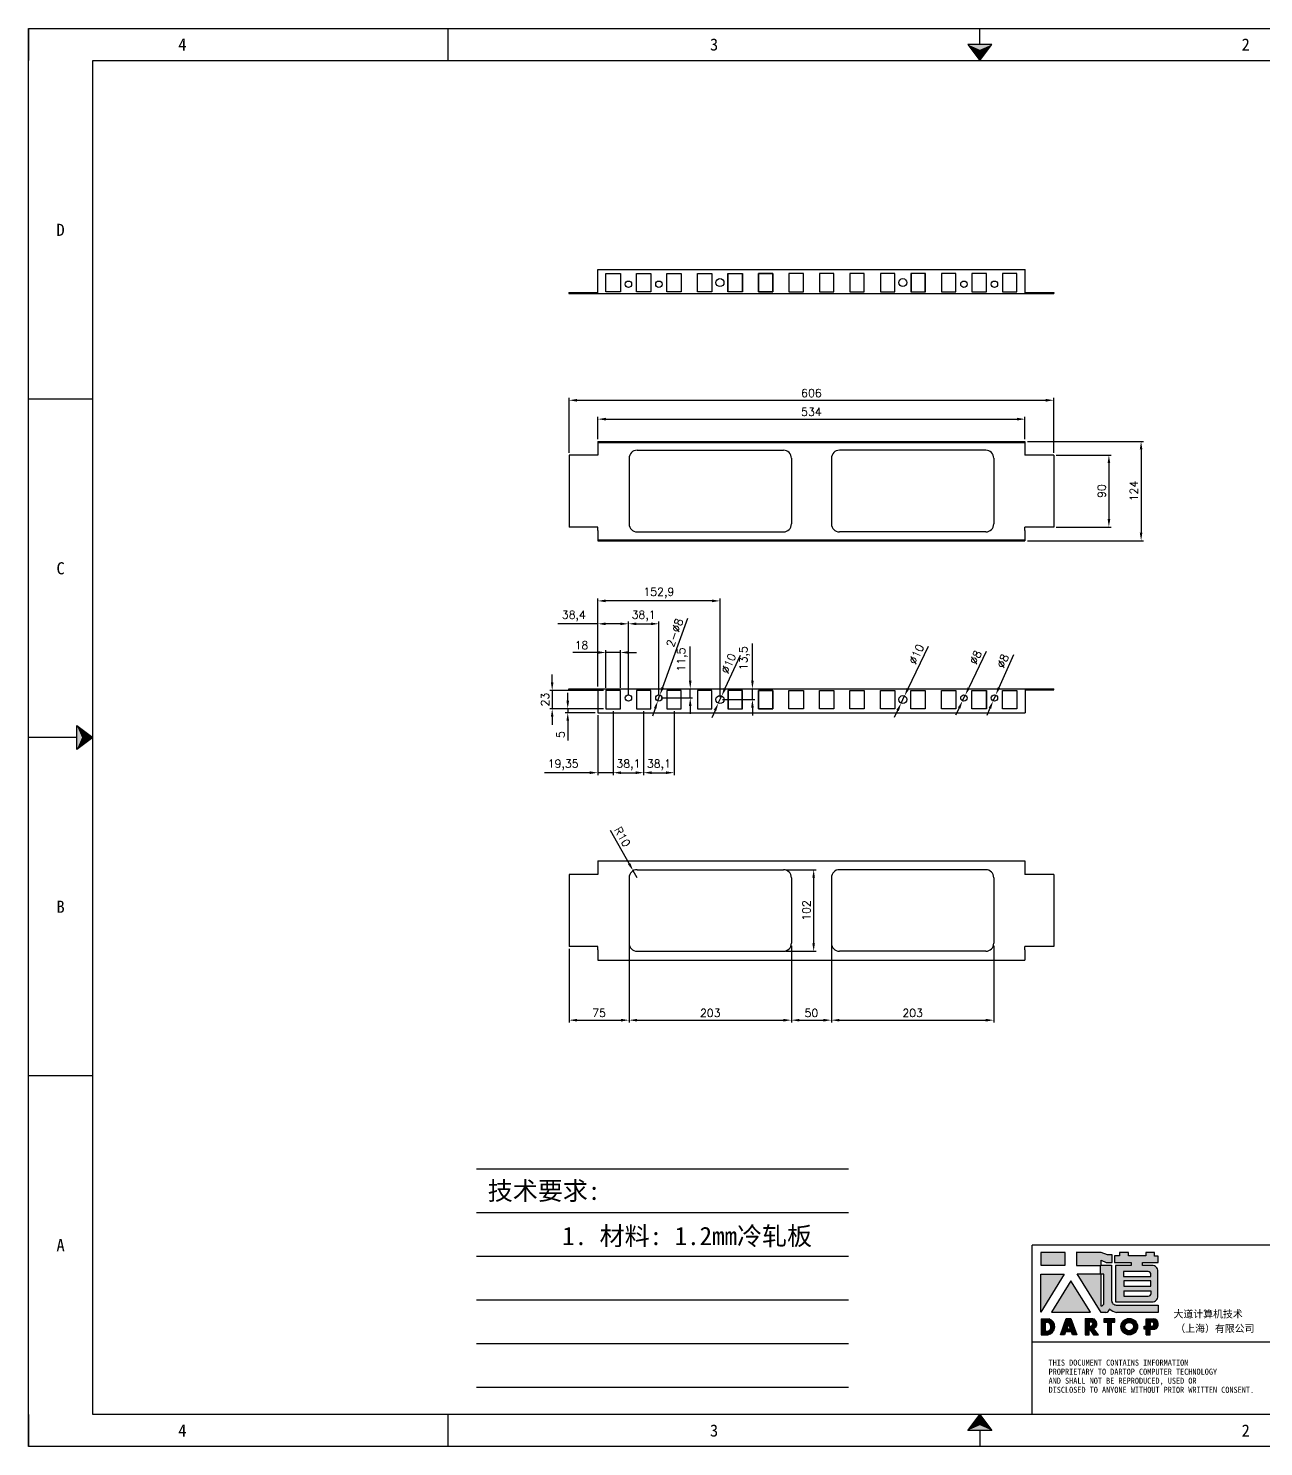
# Model space of a CAD drawing. Header units: millimetres. Extents: x 120943 to 145233, y 4425 to 40233.
# Drawn here: x 137116 to 138661, y 28907 to 30680 of the extents above; entities that cross this region are included whole.
import ezdxf
from ezdxf.enums import TextEntityAlignment as Align

# ---------------------------------------------------------------- set-up
doc = ezdxf.new("R2010")
doc.units = ezdxf.units.MM
doc.linetypes.add('DOT', pattern=[0.25, 0, -0.25])
doc.layers.add('4', color=7, linetype='Continuous')
doc.layers.add('print', color=30, linetype='Continuous')
doc.layers.add('dim', color=2, linetype='Continuous', lineweight=9)
doc.styles.add('Dartop', font='SIMFANG.TTF')
doc.styles.add('HZ', font='SimSun.ttf')
doc.styles.add('hzHT', font='SIMHEI.TTF')
doc.styles.get("Standard").update_dxf_attribs({"font": 'txt', "bigfont": 'gbcbig.shx'})
doc.dimstyles.new('2-small', dxfattribs={"dimtxt": 10, "dimasz": 10, "dimexe": 3, "dimexo": 3, "dimgap": 4, "dimtad": 1, "dimtxsty": 'Standard', "dimcen": 5, "dimazin": 0, "dimtfac": 1, "dimtmove": 0, "dimatfit": 3, "dimfxl": 1, "dimarcsym": 0})

# ---------------------------------------------------------------- blocks, each defined once
blk = doc.blocks.new('*U527')
at = {"color": 254, "linetype": 'Continuous', "extrusion": (0, 0, -1)}
for points in [[(-17, 0.333), (-16.812, 0.25), (-17, 0.5)], [(-17, 0.333), (-17, 0.5), (-17.188, 0.25)], [(-17, 0.333), (-17.188, 0.25), (-16.812, 0.25)]]:
    blk.add_solid(points, dxfattribs=at)
blk = doc.blocks.new('*U528')
at = {"color": 254, "linetype": 'Continuous'}
for points in [[(17, 21.667), (17.188, 21.75), (16.812, 21.75)], [(17, 21.667), (16.812, 21.75), (17, 21.5)], [(17, 21.667), (17, 21.5), (17.188, 21.75)]]:
    blk.add_solid(points, dxfattribs=at)
blk = doc.blocks.new('*U525')
at = {"color": 254, "linetype": 'Continuous', "extrusion": (0, 0, -1)}
for points in [[(-0.833, 11), (-0.75, 10.812), (-0.75, 11.188)], [(-0.833, 11), (-0.75, 11.188), (-1, 11)], [(-0.833, 11), (-1, 11), (-0.75, 10.812)]]:
    blk.add_solid(points, dxfattribs=at)
blk = doc.blocks.new('dadao')
for p, q in [((48, 19.2), (44.9, 10.4)), ((44.9, 10.4), (51.2, 10.4)), ((51.2, 10.4), (48, 19.2))]:
    blk.add_line(p, q)
for points in [[(41.8, 121.6), (41.8, 143.7), (-0.4, 143.7), (-0.4, 121.6), (41.8, 121.6)], [(104.8, 122), (104.8, 130.3), (114.1, 126.3), (124.2, 126.3), (124.2, 139.6), (115.9, 139.6), (105.1, 143.9), (61.5, 143.9)], [(61.7, 144), (61.7, 121.3), (103.9, 121.3)], [(113.4, 38.7), (105.1, 38.7), (63, 106.5), (103.9, 106.5), (103.9, 120.9), (103.9, 121.3)], [(109.7, 53.6), (109.7, 106.2), (104.3, 106.2), (104.3, 50.4), (106.6, 50.4)], [(144.6, 94.4), (144.6, 84.8), (192, 84.8), (192, 94.1), (144.9, 94.1)], [(0, 28), (0, 0), (11.8, 0)], [(0.1, 28), (14, 28)], [(76.8, 28.2), (76.8, 0), (84.1, 0), (84.1, 11.1), (91.6, -0.1), (100.3, -0.1), (91.7, 11.1)], [(76.8, 28.2), (90.6, 28.2)], [(120.2, 45), (119.5, 45), (119.5, 44.6)], [(183.7, 0), (183.7, 9.6), (180.6, 9.6), (180.6, 14.9), (183.8, 14.9), (183.8, 28.1), (196.1, 28.1), (196.5, 28.1)], [(7.1, 21.8), (7.1, 6.1), (12, 6.1)], [(7.1, 21.8), (11.4, 21.8)], [(84, 22.7), (84, 15.3), (87.2, 15.3)], [(84, 22.7), (87.3, 22.7)], [(183.7, 0), (190.9, 0), (190.9, 9.6), (198.8, 9.6)], [(194.9, 22.3), (190.8, 22.3), (190.8, 15), (194.4, 15)]]:
    blk.add_lwpolyline(points)
blk.add_lwpolyline([(137.1, 144.2), (137.1, 137.9), (128.3, 137.9), (128.3, 126.5), (157.3, 126.5), (157.3, 121.5), (130.3, 121.5), (130.3, 57.5), (194.4, 57.5, 0.414214), (204.4, 67.5), (204.4, 111.3, 0.414214), (194.4, 121.3), (177.5, 121.3), (177.5, 126.3), (204.7, 126.3), (204.7, 137.7), (198.2, 137.7), (198.2, 143.9), (183.3, 143.9), (183.3, 138), (153, 138), (153, 144.2), (137.1, 144.2)], format="xyb", close=True)
for points in [[(-0.3, 106.2), (40.4, 106.2), (-0.3, 39.7), (-0.3, 106.2)], [(51.7, 94.1), (18.4, 39.3), (86.2, 39.3)], [(43.8, 28.2), (51.8, 28.2), (62.6, -0.1), (55, -0.1), (53.2, 5), (42.9, 5), (41.1, 0), (33.6, 0)], [(110, 28.1), (110, 21.9), (116, 21.9), (116, -0.1), (123.2, -0.1), (123.2, 22), (129.2, 22), (129.2, 28.1), (110, 28.1)]]:
    blk.add_lwpolyline(points, close=True)
for points in [[(104.8, 122), (123.4, 122), (123.4, 60, 0.414214), (131.4, 52), (204.8, 52), (204.8, 39.1), (131.7, 39.1)], [(144.3, 110.8), (144.3, 101.8), (192.3, 101.8), (192.3, 105.5, 0.414214), (187.3, 110.5), (144.3, 110.5)], [(144.6, 77), (144.6, 67.5), (187.6, 67.5, 0.414214), (192.6, 72.5), (192.6, 76.4), (144.6, 76.4)]]:
    blk.add_lwpolyline(points, format="xyb")
for radius in [14.5, 7.44]:
    blk.add_circle((154.2, 14.2), radius)
for centre, radius, start, end in [((99.2, 60.7), 12.6, 305.6399, 325.969), ((9.6, 14.2), 14.4, 278.6604, 72.3203), ((88.6, 19.4), 8.95, 290.6073, 77.2124), ((111.6, 46.7), 8.19, 282.9811, 347.6627), ((136, 61.7), 22.9, 226.7358, 259.3209), ((195.7, 18.6), 9.51, 288.8959, 85.2442), ((8.5, 13.9), 8.49, 294.2143, 69.7177), ((86.4, 19), 3.8, 282.527, 76.7196), ((193.7, 18.7), 3.8, 280.9891, 72.5513)]:
    blk.add_arc(centre, radius, start, end)
blk = doc.blocks.new('*D1426')
at = {"layer": 'Defpoints', "color": 0}
for p in [(138398.5, 30215.1), (137792.5, 30146.6), (138398.5, 30146.6)]:
    blk.add_point(p, dxfattribs=at)
at = {"layer": 'dim', "color": 0, "lineweight": -2}
for p, q in [((137792.5, 30149.6), (137792.5, 30218.1)), ((137802.5, 30215.1), (138388.5, 30215.1)), ((138398.5, 30149.6), (138398.5, 30218.1))]:
    blk.add_line(p, q, dxfattribs=at)
at = {"layer": 'dim', "color": 0}
for points in [[(137802.5, 30216.8), (137802.5, 30213.4), (137792.5, 30215.1)], [(138388.5, 30216.8), (138388.5, 30213.4), (138398.5, 30215.1)]]:
    blk.add_solid(points, dxfattribs=at)
at = {"layer": 'dim', "color": 0, "insert": (138095.5, 30224.1), "char_height": 10, "attachment_point": 5}
blk.add_mtext('606', dxfattribs=at)
blk = doc.blocks.new('*D1427')
at = {"layer": 'Defpoints', "color": 0}
for p in [(138398.5, 30146.6), (138398.5, 30056.6), (138467.4, 30056.6)]:
    blk.add_point(p, dxfattribs=at)
at = {"layer": 'dim', "color": 0, "lineweight": -2}
for p, q in [((138401.5, 30146.6), (138470.4, 30146.6)), ((138467.4, 30136.6), (138467.4, 30066.6)), ((138401.5, 30056.6), (138470.4, 30056.6))]:
    blk.add_line(p, q, dxfattribs=at)
at = {"layer": 'dim', "color": 0}
for points in [[(138465.8, 30136.6), (138469.1, 30136.6), (138467.4, 30146.6)], [(138465.8, 30066.6), (138469.1, 30066.6), (138467.4, 30056.6)]]:
    blk.add_solid(points, dxfattribs=at)
at = {"layer": 'dim', "color": 0, "insert": (138458.4, 30101.6), "char_height": 10, "attachment_point": 5, "rotation": 90}
blk.add_mtext('90', dxfattribs=at)
blk = doc.blocks.new('*D1428')
at = {"layer": 'Defpoints', "color": 0}
for p in [(138362.5, 30191.5), (137828.5, 30163.6), (138362.5, 30163.6)]:
    blk.add_point(p, dxfattribs=at)
at = {"layer": 'dim', "color": 0, "lineweight": -2}
for p, q in [((137828.5, 30166.6), (137828.5, 30194.5)), ((137838.5, 30191.5), (138352.5, 30191.5)), ((138362.5, 30166.6), (138362.5, 30194.5))]:
    blk.add_line(p, q, dxfattribs=at)
at = {"layer": 'dim', "color": 0}
for points in [[(137838.5, 30193.2), (137838.5, 30189.8), (137828.5, 30191.5)], [(138352.5, 30193.2), (138352.5, 30189.8), (138362.5, 30191.5)]]:
    blk.add_solid(points, dxfattribs=at)
at = {"layer": 'dim', "color": 0, "insert": (138095.5, 30200.5), "char_height": 10, "attachment_point": 5}
blk.add_mtext('534', dxfattribs=at)
blk = doc.blocks.new('*D1429')
at = {"layer": 'Defpoints', "color": 0}
for p in [(138362.5, 30163.6), (138362.5, 30039.6), (138507.7, 30039.6)]:
    blk.add_point(p, dxfattribs=at)
at = {"layer": 'dim', "color": 0, "lineweight": -2}
for p, q in [((138365.5, 30163.6), (138510.7, 30163.6)), ((138507.7, 30153.6), (138507.7, 30049.6)), ((138365.5, 30039.6), (138510.7, 30039.6))]:
    blk.add_line(p, q, dxfattribs=at)
at = {"layer": 'dim', "color": 0}
for points in [[(138506, 30153.6), (138509.3, 30153.6), (138507.7, 30163.6)], [(138506, 30049.6), (138509.3, 30049.6), (138507.7, 30039.6)]]:
    blk.add_solid(points, dxfattribs=at)
at = {"layer": 'dim', "color": 0, "insert": (138498.7, 30101.6), "char_height": 10, "attachment_point": 5, "rotation": 90}
blk.add_mtext('124', dxfattribs=at)
blk = doc.blocks.new('*D1431')
at = {"layer": 'Defpoints', "color": 0}
for p in [(137867.5, 29536.4), (137792.5, 29532.4), (137867.5, 29440.3)]:
    blk.add_point(p, dxfattribs=at)
at = {"layer": 'dim', "color": 0, "lineweight": -2}
for p, q in [((137867.5, 29533.4), (137867.5, 29437.3)), ((137792.5, 29529.4), (137792.5, 29437.3)), ((137802.5, 29440.3), (137857.5, 29440.3))]:
    blk.add_line(p, q, dxfattribs=at)
at = {"layer": 'dim', "color": 0}
for points in [[(137802.5, 29441.9), (137802.5, 29438.6), (137792.5, 29440.3)], [(137857.5, 29441.9), (137857.5, 29438.6), (137867.5, 29440.3)]]:
    blk.add_solid(points, dxfattribs=at)
at = {"layer": 'dim', "color": 0, "insert": (137830, 29449.3), "char_height": 10, "attachment_point": 5}
blk.add_mtext('75', dxfattribs=at)
blk = doc.blocks.new('*D1432')
at = {"layer": 'Defpoints', "color": 0}
for p in [(137867.5, 29533.4), (138070.5, 29536.4), (138070.5, 29440.3)]:
    blk.add_point(p, dxfattribs=at)
at = {"layer": 'dim', "color": 0, "lineweight": -2}
for p, q in [((138070.5, 29533.4), (138070.5, 29437.3)), ((137867.5, 29530.4), (137867.5, 29437.3)), ((137877.5, 29440.3), (138060.5, 29440.3))]:
    blk.add_line(p, q, dxfattribs=at)
at = {"layer": 'dim', "color": 0}
for points in [[(137877.5, 29441.9), (137877.5, 29438.6), (137867.5, 29440.3)], [(138060.5, 29441.9), (138060.5, 29438.6), (138070.5, 29440.3)]]:
    blk.add_solid(points, dxfattribs=at)
at = {"layer": 'dim', "color": 0, "insert": (137969, 29449.3), "char_height": 10, "attachment_point": 5}
blk.add_mtext('203', dxfattribs=at)
blk = doc.blocks.new('*D1433')
at = {"layer": 'Defpoints', "color": 0}
for p in [(138070.5, 29536.4), (138120.5, 29536.4), (138120.5, 29440.3)]:
    blk.add_point(p, dxfattribs=at)
at = {"layer": 'dim', "color": 0, "lineweight": -2}
for p, q in [((138070.5, 29533.4), (138070.5, 29437.3)), ((138120.5, 29533.4), (138120.5, 29437.3)), ((138080.5, 29440.3), (138110.5, 29440.3))]:
    blk.add_line(p, q, dxfattribs=at)
at = {"layer": 'dim', "color": 0}
for points in [[(138080.5, 29441.9), (138080.5, 29438.6), (138070.5, 29440.3)], [(138110.5, 29441.9), (138110.5, 29438.6), (138120.5, 29440.3)]]:
    blk.add_solid(points, dxfattribs=at)
at = {"layer": 'dim', "color": 0, "insert": (138095.5, 29449.3), "char_height": 10, "attachment_point": 5}
blk.add_mtext('50', dxfattribs=at)
blk = doc.blocks.new('*D1434')
at = {"layer": 'Defpoints', "color": 0}
for p in [(138120.5, 29533.4), (138323.5, 29536.4), (138323.5, 29440.3)]:
    blk.add_point(p, dxfattribs=at)
at = {"layer": 'dim', "color": 0, "lineweight": -2}
for p, q in [((138323.5, 29533.4), (138323.5, 29437.3)), ((138120.5, 29530.4), (138120.5, 29437.3)), ((138130.5, 29440.3), (138313.5, 29440.3))]:
    blk.add_line(p, q, dxfattribs=at)
at = {"layer": 'dim', "color": 0}
for points in [[(138130.5, 29441.9), (138130.5, 29438.6), (138120.5, 29440.3)], [(138313.5, 29441.9), (138313.5, 29438.6), (138323.5, 29440.3)]]:
    blk.add_solid(points, dxfattribs=at)
at = {"layer": 'dim', "color": 0, "insert": (138222, 29449.3), "char_height": 10, "attachment_point": 5}
blk.add_mtext('203', dxfattribs=at)
blk = doc.blocks.new('*D1435')
at = {"layer": 'Defpoints', "color": 0}
for p in [(138060.5, 29628.4), (138098.3, 29628.4), (138060.5, 29526.4)]:
    blk.add_point(p, dxfattribs=at)
at = {"layer": 'dim', "color": 0, "lineweight": -2}
for p, q in [((138063.5, 29628.4), (138101.3, 29628.4)), ((138098.3, 29536.4), (138098.3, 29618.4)), ((138063.5, 29526.4), (138101.3, 29526.4))]:
    blk.add_line(p, q, dxfattribs=at)
at = {"layer": 'dim', "color": 0}
for points in [[(138096.6, 29618.4), (138099.9, 29618.4), (138098.3, 29628.4)], [(138096.6, 29536.4), (138099.9, 29536.4), (138098.3, 29526.4)]]:
    blk.add_solid(points, dxfattribs=at)
at = {"layer": 'dim', "color": 0, "insert": (138089.3, 29577.4), "char_height": 10, "attachment_point": 5, "rotation": 90}
blk.add_mtext('102', dxfattribs=at)
blk = doc.blocks.new('*D1102')
at = {"layer": 'Defpoints', "color": 0}
for p in [(137872.6, 29627.1), (137877.5, 29618.4)]:
    blk.add_point(p, dxfattribs=at)
at = {"layer": 'dim', "color": 0, "lineweight": -2}
for p, q in [((137844, 29677.9), (137867.7, 29635.8)), ((137877.5, 29618.4), (137872.6, 29627.1))]:
    blk.add_line(p, q, dxfattribs=at)
at = {"layer": 'dim', "color": 0}
blk.add_solid([(137869.1, 29636.6), (137866.2, 29635), (137872.6, 29627.1)], dxfattribs=at)
at = {"layer": 'dim', "color": 0, "insert": (137859.1, 29669.4), "char_height": 10, "attachment_point": 5, "rotation": 299.3838}
blk.add_mtext('R10', dxfattribs=at)
blk = doc.blocks.new('*D1436')
at = {"layer": 'Defpoints', "color": 0}
for p in [(137828.3, 29824.5), (137847.6, 29829.5), (137847.6, 29749.6)]:
    blk.add_point(p, dxfattribs=at)
at = {"layer": 'dim', "color": 0, "lineweight": -2}
for p, q in [((137828.3, 29821.5), (137828.3, 29746.6)), ((137847.6, 29826.5), (137847.6, 29746.6)), ((137818.3, 29749.6), (137761.9, 29749.6)), ((137847.6, 29749.6), (137828.3, 29749.6)), ((137857.6, 29749.6), (137867.6, 29749.6))]:
    blk.add_line(p, q, dxfattribs=at)
at = {"layer": 'dim', "color": 0}
for points in [[(137818.3, 29751.3), (137818.3, 29747.9), (137828.3, 29749.6)], [(137857.6, 29751.3), (137857.6, 29747.9), (137847.6, 29749.6)]]:
    blk.add_solid(points, dxfattribs=at)
at = {"layer": 'dim', "color": 0, "insert": (137785.1, 29759.4), "char_height": 10, "attachment_point": 5}
blk.add_mtext('19,35', dxfattribs=at)
blk = doc.blocks.new('*D1437')
at = {"layer": 'Defpoints', "color": 0}
for p in [(137847.6, 29829.5), (137885.7, 29829.5), (137885.7, 29749.6)]:
    blk.add_point(p, dxfattribs=at)
at = {"layer": 'dim', "color": 0, "lineweight": -2}
for p, q in [((137847.6, 29826.5), (137847.6, 29746.6)), ((137885.7, 29826.5), (137885.7, 29746.6)), ((137857.6, 29749.6), (137875.7, 29749.6))]:
    blk.add_line(p, q, dxfattribs=at)
at = {"layer": 'dim', "color": 0}
for points in [[(137857.6, 29751.3), (137857.6, 29747.9), (137847.6, 29749.6)], [(137875.7, 29751.3), (137875.7, 29747.9), (137885.7, 29749.6)]]:
    blk.add_solid(points, dxfattribs=at)
at = {"layer": 'dim', "color": 0, "insert": (137866.7, 29759.4), "char_height": 10, "attachment_point": 5}
blk.add_mtext('38,1', dxfattribs=at)
blk = doc.blocks.new('*D1438')
at = {"layer": 'Defpoints', "color": 0}
for p in [(137885.7, 29829.5), (137923.8, 29829.5), (137923.8, 29749.6)]:
    blk.add_point(p, dxfattribs=at)
at = {"layer": 'dim', "color": 0, "lineweight": -2}
for p, q in [((137885.7, 29826.5), (137885.7, 29746.6)), ((137923.8, 29826.5), (137923.8, 29746.6)), ((137895.7, 29749.6), (137913.8, 29749.6))]:
    blk.add_line(p, q, dxfattribs=at)
at = {"layer": 'dim', "color": 0}
for points in [[(137895.7, 29751.3), (137895.7, 29747.9), (137885.7, 29749.6)], [(137913.8, 29751.3), (137913.8, 29747.9), (137923.8, 29749.6)]]:
    blk.add_solid(points, dxfattribs=at)
at = {"layer": 'dim', "color": 0, "insert": (137904.8, 29759.4), "char_height": 10, "attachment_point": 5}
blk.add_mtext('38,1', dxfattribs=at)
blk = doc.blocks.new('*D1439')
at = {"layer": 'Defpoints', "color": 0}
for p in [(137856.6, 29899.9), (137838.6, 29852.5), (137856.6, 29852.5)]:
    blk.add_point(p, dxfattribs=at)
at = {"layer": 'dim', "color": 0, "lineweight": -2}
for p, q in [((137828.6, 29899.9), (137797.3, 29899.9)), ((137838.6, 29855.5), (137838.6, 29902.9)), ((137856.6, 29899.9), (137838.6, 29899.9)), ((137856.6, 29855.5), (137856.6, 29902.9)), ((137866.6, 29899.9), (137876.6, 29899.9))]:
    blk.add_line(p, q, dxfattribs=at)
at = {"layer": 'dim', "color": 0}
for points in [[(137828.6, 29901.5), (137828.6, 29898.2), (137838.6, 29899.9)], [(137866.6, 29901.5), (137866.6, 29898.2), (137856.6, 29899.9)]]:
    blk.add_solid(points, dxfattribs=at)
at = {"layer": 'dim', "color": 0, "insert": (137808, 29908.9), "char_height": 10, "attachment_point": 5}
blk.add_mtext('18', dxfattribs=at)
blk = doc.blocks.new('*D1440')
at = {"layer": 'Defpoints', "color": 0}
for p in [(137838.6, 29852.5), (137771.4, 29829.5), (137838.6, 29829.5)]:
    blk.add_point(p, dxfattribs=at)
at = {"layer": 'dim', "color": 0, "lineweight": -2}
for p, q in [((137771.4, 29862.5), (137771.4, 29872.5)), ((137835.6, 29852.5), (137768.4, 29852.5)), ((137771.4, 29852.5), (137771.4, 29829.5)), ((137835.6, 29829.5), (137768.4, 29829.5)), ((137771.4, 29819.5), (137771.4, 29809.5))]:
    blk.add_line(p, q, dxfattribs=at)
at = {"layer": 'dim', "color": 0}
for points in [[(137769.7, 29862.5), (137773, 29862.5), (137771.4, 29852.5)], [(137769.7, 29819.5), (137773, 29819.5), (137771.4, 29829.5)]]:
    blk.add_solid(points, dxfattribs=at)
at = {"layer": 'dim', "color": 0, "insert": (137762.4, 29841), "char_height": 10, "attachment_point": 5, "rotation": 90}
blk.add_mtext('23', dxfattribs=at)
blk = doc.blocks.new('*D1441')
at = {"layer": 'Defpoints', "color": 0}
for p in [(137790.8, 29824.5), (137828.3, 29824.5), (137838.6, 29829.5)]:
    blk.add_point(p, dxfattribs=at)
at = {"layer": 'dim', "color": 0, "lineweight": -2}
for p, q in [((137790.8, 29839.5), (137790.8, 29849.5)), ((137835.6, 29829.5), (137787.8, 29829.5)), ((137825.3, 29824.5), (137787.8, 29824.5)), ((137790.8, 29829.5), (137790.8, 29824.5)), ((137790.8, 29814.5), (137790.8, 29789.9))]:
    blk.add_line(p, q, dxfattribs=at)
at = {"layer": 'dim', "color": 0}
for points in [[(137789.2, 29839.5), (137792.5, 29839.5), (137790.8, 29829.5)], [(137789.2, 29814.5), (137792.5, 29814.5), (137790.8, 29824.5)]]:
    blk.add_solid(points, dxfattribs=at)
at = {"layer": 'dim', "color": 0, "insert": (137781.8, 29797.2), "char_height": 10, "attachment_point": 5, "rotation": 90}
blk.add_mtext('5', dxfattribs=at)
blk = doc.blocks.new('*D1442')
at = {"layer": 'Defpoints', "color": 0}
for p in [(137904.8, 29935.7), (137866.7, 29843), (137904.8, 29843)]:
    blk.add_point(p, dxfattribs=at)
at = {"layer": 'dim', "color": 0, "lineweight": -2}
for p, q in [((137866.7, 29846), (137866.7, 29938.7)), ((137876.7, 29935.7), (137894.8, 29935.7)), ((137904.8, 29846), (137904.8, 29938.7))]:
    blk.add_line(p, q, dxfattribs=at)
at = {"layer": 'dim', "color": 0}
for points in [[(137876.7, 29937.3), (137876.7, 29934), (137866.7, 29935.7)], [(137894.8, 29937.3), (137894.8, 29934), (137904.8, 29935.7)]]:
    blk.add_solid(points, dxfattribs=at)
at = {"layer": 'dim', "color": 0, "insert": (137885.7, 29945.5), "char_height": 10, "attachment_point": 5}
blk.add_mtext('38,1', dxfattribs=at)
blk = doc.blocks.new('*D1443')
at = {"layer": 'Defpoints', "color": 0}
for p in [(137828.3, 29935.7), (137828.3, 29854.5), (137866.7, 29843)]:
    blk.add_point(p, dxfattribs=at)
at = {"layer": 'dim', "color": 0, "lineweight": -2}
for p, q in [((137828.3, 29935.7), (137778.6, 29935.7)), ((137828.3, 29857.5), (137828.3, 29938.7)), ((137856.7, 29935.7), (137838.3, 29935.7)), ((137866.7, 29846), (137866.7, 29938.7))]:
    blk.add_line(p, q, dxfattribs=at)
at = {"layer": 'dim', "color": 0}
for points in [[(137838.3, 29937.3), (137838.3, 29934), (137828.3, 29935.7)], [(137856.7, 29937.3), (137856.7, 29934), (137866.7, 29935.7)]]:
    blk.add_solid(points, dxfattribs=at)
at = {"layer": 'dim', "color": 0, "insert": (137798.4, 29945.5), "char_height": 10, "attachment_point": 5}
blk.add_mtext('38,4', dxfattribs=at)
blk = doc.blocks.new('*D1444')
at = {"layer": 'Defpoints', "color": 0}
for p in [(137904.8, 29854.5), (137944, 29854.5), (137904.8, 29843)]:
    blk.add_point(p, dxfattribs=at)
at = {"layer": 'dim', "color": 0, "lineweight": -2}
for p, q in [((137944, 29864.5), (137944, 29907.5)), ((137907.8, 29854.5), (137947, 29854.5)), ((137944, 29843), (137944, 29854.5)), ((137907.8, 29843), (137947, 29843)), ((137944, 29833), (137944, 29823))]:
    blk.add_line(p, q, dxfattribs=at)
at = {"layer": 'dim', "color": 0}
for points in [[(137942.3, 29864.5), (137945.6, 29864.5), (137944, 29854.5)], [(137942.3, 29833), (137945.6, 29833), (137944, 29843)]]:
    blk.add_solid(points, dxfattribs=at)
at = {"layer": 'dim', "color": 0, "insert": (137934.1, 29891), "char_height": 10, "attachment_point": 5, "rotation": 90}
blk.add_mtext('11,5', dxfattribs=at)
blk = doc.blocks.new('*D1445')
at = {"layer": 'Defpoints', "color": 0}
for p in [(137903.4, 29839.3), (137906.1, 29846.8)]:
    blk.add_point(p, dxfattribs=at)
at = {"layer": 'dim', "color": 0, "lineweight": -2}
for p, q in [((137940.7, 29942.5), (137909.5, 29856.2)), ((137903.4, 29839.3), (137906.1, 29846.8)), ((137900, 29829.9), (137896.6, 29820.4))]:
    blk.add_line(p, q, dxfattribs=at)
at = {"layer": 'dim', "color": 0}
for points in [[(137908, 29856.8), (137911.1, 29855.6), (137906.1, 29846.8)], [(137898.5, 29830.4), (137901.6, 29829.3), (137903.4, 29839.3)]]:
    blk.add_solid(points, dxfattribs=at)
at = {"layer": 'dim', "color": 0, "insert": (137924.6, 29924.6), "char_height": 10, "attachment_point": 5, "rotation": 70.1555}
blk.add_mtext('2-∅8', dxfattribs=at)
blk = doc.blocks.new('*D1446')
at = {"layer": 'Defpoints', "color": 0}
for p in [(137979.1, 29836.5), (137983.3, 29845.6)]:
    blk.add_point(p, dxfattribs=at)
at = {"layer": 'dim', "color": 0, "lineweight": -2}
for p, q in [((138006.3, 29896), (137987.4, 29854.7)), ((137979.1, 29836.5), (137983.3, 29845.6)), ((137975, 29827.4), (137970.8, 29818.3))]:
    blk.add_line(p, q, dxfattribs=at)
at = {"layer": 'dim', "color": 0}
for points in [[(137985.9, 29855.4), (137988.9, 29854), (137983.3, 29845.6)], [(137973.4, 29828.1), (137976.5, 29826.7), (137979.1, 29836.5)]]:
    blk.add_solid(points, dxfattribs=at)
at = {"layer": 'dim', "color": 0, "insert": (137991.9, 29886.2), "char_height": 10, "attachment_point": 5, "rotation": 65.4674}
blk.add_mtext('∅10', dxfattribs=at)
blk = doc.blocks.new('*D1447')
at = {"layer": 'Defpoints', "color": 0}
for p in [(138207.6, 29836.5), (138211.9, 29845.5)]:
    blk.add_point(p, dxfattribs=at)
at = {"layer": 'dim', "color": 0, "lineweight": -2}
for p, q in [((138241.3, 29907.4), (138216.2, 29854.6)), ((138207.6, 29836.5), (138211.9, 29845.5)), ((138203.3, 29827.5), (138199.1, 29818.4))]:
    blk.add_line(p, q, dxfattribs=at)
at = {"layer": 'dim', "color": 0}
for points in [[(138214.7, 29855.3), (138217.7, 29853.9), (138211.9, 29845.5)], [(138201.8, 29828.2), (138204.9, 29826.8), (138207.6, 29836.5)]]:
    blk.add_solid(points, dxfattribs=at)
at = {"layer": 'dim', "color": 0, "insert": (138226.8, 29897.8), "char_height": 10, "attachment_point": 5, "rotation": 64.5924}
blk.add_mtext('∅10', dxfattribs=at)
blk = doc.blocks.new('*D1448')
at = {"layer": 'Defpoints', "color": 0}
for p in [(138284.4, 29839.4), (138287.9, 29846.6)]:
    blk.add_point(p, dxfattribs=at)
at = {"layer": 'dim', "color": 0, "lineweight": -2}
for p, q in [((138314.1, 29901.1), (138292.3, 29855.6)), ((138284.4, 29839.4), (138287.9, 29846.6)), ((138280.1, 29830.4), (138275.8, 29821.4))]:
    blk.add_line(p, q, dxfattribs=at)
at = {"layer": 'dim', "color": 0}
for points in [[(138290.8, 29856.4), (138293.8, 29854.9), (138287.9, 29846.6)], [(138278.6, 29831.1), (138281.6, 29829.7), (138284.4, 29839.4)]]:
    blk.add_solid(points, dxfattribs=at)
at = {"layer": 'dim', "color": 0, "insert": (138300.7, 29893.8), "char_height": 10, "attachment_point": 5, "rotation": 64.2966}
blk.add_mtext('∅8', dxfattribs=at)
blk = doc.blocks.new('*D1449')
at = {"layer": 'Defpoints', "color": 0}
for p in [(138322.7, 29839.4), (138325.9, 29846.7)]:
    blk.add_point(p, dxfattribs=at)
at = {"layer": 'dim', "color": 0, "lineweight": -2}
for p, q in [((138348, 29896.9), (138329.9, 29855.8)), ((138322.7, 29839.4), (138325.9, 29846.7)), ((138318.6, 29830.2), (138314.6, 29821.1))]:
    blk.add_line(p, q, dxfattribs=at)
at = {"layer": 'dim', "color": 0}
for points in [[(138328.4, 29856.5), (138331.5, 29855.2), (138325.9, 29846.7)], [(138317.1, 29830.9), (138320.2, 29829.5), (138322.7, 29839.4)]]:
    blk.add_solid(points, dxfattribs=at)
at = {"layer": 'dim', "color": 0, "insert": (138334.8, 29889.2), "char_height": 10, "attachment_point": 5, "rotation": 66.2129}
blk.add_mtext('∅8', dxfattribs=at)
blk = doc.blocks.new('*D1450')
at = {"layer": 'Defpoints', "color": 0}
for p in [(137828.3, 29964.3), (137828.3, 29854.5), (137981.2, 29841)]:
    blk.add_point(p, dxfattribs=at)
at = {"layer": 'dim', "color": 0, "lineweight": -2}
for p, q in [((137828.3, 29857.5), (137828.3, 29967.3)), ((137971.2, 29964.3), (137838.3, 29964.3)), ((137981.2, 29844), (137981.2, 29967.3))]:
    blk.add_line(p, q, dxfattribs=at)
at = {"layer": 'dim', "color": 0}
for points in [[(137838.3, 29966), (137838.3, 29962.7), (137828.3, 29964.3)], [(137971.2, 29966), (137971.2, 29962.7), (137981.2, 29964.3)]]:
    blk.add_solid(points, dxfattribs=at)
at = {"layer": 'dim', "color": 0, "insert": (137904.7, 29974.2), "char_height": 10, "attachment_point": 5}
blk.add_mtext('152,9', dxfattribs=at)
blk = doc.blocks.new('*D1103')
at = {"layer": 'Defpoints', "color": 0}
for p in [(137981.2, 29854.5), (138021.7, 29854.5), (137981.2, 29841)]:
    blk.add_point(p, dxfattribs=at)
at = {"layer": 'dim', "color": 0, "lineweight": -2}
for p, q in [((138021.7, 29864.5), (138021.7, 29910.9)), ((137984.2, 29854.5), (138024.7, 29854.5)), ((138021.7, 29841), (138021.7, 29854.5)), ((137984.2, 29841), (138024.7, 29841)), ((138021.7, 29831), (138021.7, 29821))]:
    blk.add_line(p, q, dxfattribs=at)
at = {"layer": 'dim', "color": 0}
for points in [[(138020.1, 29864.5), (138023.4, 29864.5), (138021.7, 29854.5)], [(138020.1, 29831), (138023.4, 29831), (138021.7, 29841)]]:
    blk.add_solid(points, dxfattribs=at)
at = {"layer": 'dim', "color": 0, "insert": (138011.9, 29892.7), "char_height": 10, "attachment_point": 5, "rotation": 90}
blk.add_mtext('13,5', dxfattribs=at)

msp = doc.modelspace()

# ---------------------------------------------------------------- hatches: boundary and pattern name
for points in [[(138412.545, 29149.701), (138382.41, 29149.701), (138382.41, 29133.956), (138412.545, 29133.956)], [(138411.575, 29122.941), (138382.491, 29122.941), (138382.491, 29075.454)], [(138419.637, 29114.323), (138395.862, 29075.138), (138444.274, 29075.138)], [(138475.013, 29067.12), (138461.255, 29067.12), (138461.255, 29062.756), (138465.548, 29062.756), (138465.548, 29047.026), (138470.687, 29047.026), (138470.687, 29062.766), (138475.013, 29062.766)]]:
    msp.add_hatch(color=0).paths.add_polyline_path(points)
h = msp.add_hatch(color=0)
h.paths.add_polyline_path([(138457.579, 29140.132), (138464.23, 29137.259), (138471.42, 29137.259), (138471.42, 29146.776), (138465.488, 29146.776), (138457.759, 29149.828), (138426.784, 29149.828), (138426.784, 29133.733), (138456.922, 29133.733), (138456.922, 29133.408), (138456.922, 29123.121), (138427.697, 29123.121), (138457.757, 29074.745), (138463.709, 29074.745, 0.27937482), (138468.054, 29078.97), (138468.054, 29079.193), (138468.579, 29079.193, 0.14314537), (138476.774, 29075.023), (138529.008, 29075.023), (138529.008, 29084.198), (138476.552, 29084.198, -0.41421356), (138470.838, 29089.911), (138470.838, 29134.242), (138457.579, 29134.242)])
h.paths.add_polyline_path([(138457.226, 29122.915), (138461.055, 29122.915), (138461.055, 29085.368, -0.08893574), (138458.836, 29083.086), (138457.212, 29083.086)], flags=16)
h = msp.add_hatch(color=0)
h.paths.add_polyline_path([(138528.918, 29145.443), (138524.271, 29145.443), (138524.271, 29149.864), (138513.648, 29149.864), (138513.648, 29145.664), (138491.96, 29145.664), (138491.96, 29150.085), (138480.602, 29150.085), (138480.602, 29145.583), (138474.326, 29145.583), (138474.326, 29137.432), (138495.037, 29137.432), (138495.037, 29133.827), (138475.738, 29133.827), (138475.738, 29088.188), (138521.554, 29088.188, 0.41421356), (138528.696, 29095.33), (138528.696, 29126.585, 0.41421356), (138521.554, 29133.727), (138509.443, 29133.727), (138509.443, 29137.264), (138528.918, 29137.264)])
h.paths.add_polyline_path([(138516.495, 29125.99, -0.41421356), (138520.066, 29122.419), (138520.066, 29119.8), (138485.763, 29119.8), (138485.763, 29125.99)], flags=16)
h.paths.add_polyline_path([(138519.844, 29114.273), (138519.844, 29107.641), (138485.985, 29107.641), (138485.985, 29114.273)], flags=16)
h.paths.add_polyline_path([(138520.287, 29101.673), (138520.287, 29098.833, -0.41421356), (138516.716, 29095.262), (138485.985, 29095.262), (138485.985, 29101.673)], flags=16)
h = msp.add_hatch(color=0)
h.paths.add_polyline_path([(138392.682, 29067.049), (138382.705, 29067.049), (138382.705, 29047.086), (138391.108, 29047.086, 0.79301591)])
h.paths.add_polyline_path([(138391.256, 29051.458), (138387.767, 29051.458), (138387.767, 29062.677), (138390.871, 29062.677, -0.67136089)], flags=16)
h = msp.add_hatch(color=0)
h.paths.add_polyline_path([(138419.712, 29067.213), (138414.018, 29067.213), (138406.695, 29047.064), (138412.089, 29047.064), (138413.358, 29050.635), (138420.665, 29050.635), (138421.962, 29047.021), (138427.399, 29047.021)])
h.paths.add_polyline_path([(138419.269, 29054.484), (138414.742, 29054.484), (138416.964, 29060.815)], flags=16)
h = msp.add_hatch(color=0)
h.paths.add_polyline_path([(138447.39, 29067.199), (138437.577, 29067.199), (138437.577, 29047.053), (138442.763, 29047.053), (138442.763, 29055.04), (138448.093, 29046.981), (138454.359, 29046.981), (138448.225, 29054.989, 0.74405494)])
h.paths.add_polyline_path([(138442.715, 29058.022), (138442.715, 29063.312), (138445.033, 29063.312, -0.79680897), (138444.998, 29058.022)], flags=16)
h = msp.add_hatch(color=0)
h.paths.add_polyline_path([(138482.493, 29057.199, 1), (138503.179, 29057.199, 1)])
h.paths.add_polyline_path([(138498.149, 29057.199, -1), (138487.522, 29057.199, -1)], flags=16)
h = msp.add_hatch(color=0)
h.paths.add_polyline_path([(138523.02, 29067.151), (138522.723, 29067.151), (138513.975, 29067.151), (138513.975, 29057.749), (138511.654, 29057.749), (138511.654, 29053.933), (138513.937, 29053.933), (138513.937, 29047.089), (138519.044, 29047.089), (138519.044, 29053.96), (138524.656, 29053.96, 0.81230381)])
h.paths.add_polyline_path([(138518.969, 29057.775), (138518.969, 29063.034), (138521.875, 29063.034, -0.77821343), (138521.578, 29057.775)], flags=16)

# ---------------------------------------------------------------- linework, layer by layer
at = {"color": 0, "linetype": 'DOT'}
for p, q in [((137116.448, 30679.931), (139635.621, 30679.931)), ((137116.448, 28947.545), (137116.448, 30639.643)), ((139635.621, 28907.257), (137116.448, 28907.257))]:
    msp.add_line(p, q, dxfattribs=at)
at = {"color": 0}
for p, q in [((137116.448, 30679.931), (137116.448, 30639.643)), ((137116.448, 30679.931), (137116.448, 30679.931)), ((137641.362, 30639.643), (137641.362, 30679.931)), ((138306.115, 30659.787), (138306.115, 30679.931)), ((137197.024, 28947.545), (137197.024, 30639.643)), ((137197.024, 30639.643), (139595.333, 30639.643)), ((137197.024, 30216.618), (137116.448, 30216.618)), ((137176.88, 29793.594), (137116.448, 29793.594)), ((137197.024, 29370.569), (137116.448, 29370.569)), ((139595.333, 29159.057), (138371.583, 29159.057)), ((138371.583, 28947.545), (138371.583, 29159.057)), ((138371.583, 29038.193), (138673.743, 29038.193)), ((137116.448, 28947.545), (137116.448, 28907.257)), ((139595.333, 28947.545), (137197.024, 28947.545)), ((137641.362, 28907.257), (137641.362, 28947.545)), ((138306.115, 28927.401), (138306.115, 28907.257)), ((137116.448, 28907.257), (137116.448, 28907.257))]:
    msp.add_line(p, q, dxfattribs=at)
for p, q in [((137828.282, 30378.626), (138362.682, 30378.626)), ((137828.282, 30348.626), (137828.282, 30378.626)), ((138362.682, 30348.626), (138362.682, 30378.626)), ((137792.282, 30349.826), (137828.282, 30349.826)), ((137792.282, 30349.826), (137792.282, 30348.626)), ((137792.282, 30348.626), (138398.682, 30348.626)), ((138362.682, 30349.826), (138398.682, 30349.826)), ((138398.682, 30349.826), (138398.682, 30348.626)), ((137828.482, 30163.574), (138362.482, 30163.574)), ((137828.482, 30163.574), (137828.482, 30146.574)), ((137828.482, 30162.374), (138362.482, 30162.374)), ((138362.482, 30163.574), (138362.482, 30150.874)), ((137792.482, 30146.574), (137792.482, 30056.574)), ((137828.482, 30146.574), (137792.482, 30146.574)), ((137867.482, 30142.574), (137867.482, 30060.574)), ((137877.482, 30152.574), (138060.482, 30152.574)), ((138070.482, 30142.574), (138070.482, 30060.574)), ((138120.482, 30142.574), (138120.482, 30060.574)), ((138313.482, 30152.574), (138130.482, 30152.574)), ((138323.482, 30142.574), (138323.482, 30060.574)), ((138362.482, 30150.874), (138362.482, 30146.574)), ((138398.482, 30146.574), (138362.482, 30146.574)), ((138398.482, 30146.574), (138398.482, 30056.574)), ((137828.482, 30056.574), (137792.482, 30056.574)), ((137828.482, 30052.274), (137828.482, 30056.574)), ((137828.482, 30052.274), (137828.482, 30039.574)), ((137877.482, 30050.574), (138060.482, 30050.574)), ((138313.482, 30050.574), (138130.482, 30050.574)), ((138398.482, 30056.574), (138362.482, 30056.574)), ((138362.482, 30052.274), (138362.482, 30056.574)), ((138362.482, 30052.274), (138362.482, 30039.574)), ((137828.482, 30040.774), (138362.482, 30040.774)), ((137828.482, 30039.574), (138362.482, 30039.574)), ((137792.282, 29854.523), (138398.682, 29854.523)), ((137792.282, 29853.323), (137792.282, 29854.523)), ((137792.282, 29853.323), (137828.282, 29853.323)), ((137828.282, 29854.523), (137828.282, 29824.523)), ((138362.682, 29854.523), (138362.682, 29824.523)), ((138362.682, 29853.323), (138398.682, 29853.323)), ((138398.682, 29853.323), (138398.682, 29854.523)), ((137828.282, 29824.523), (138362.682, 29824.523)), ((137828.482, 29639.375), (138362.482, 29639.375)), ((137828.482, 29639.375), (137828.482, 29622.375)), ((138362.482, 29639.375), (138362.482, 29626.675)), ((137792.482, 29622.375), (137792.482, 29532.375)), ((137828.482, 29622.375), (137792.482, 29622.375)), ((137877.482, 29628.375), (138060.482, 29628.375)), ((138313.482, 29628.375), (138130.482, 29628.375)), ((138362.482, 29626.675), (138362.482, 29622.375)), ((138398.482, 29622.375), (138362.482, 29622.375)), ((138398.482, 29622.375), (138398.482, 29532.375)), ((137867.482, 29618.375), (137867.482, 29536.375)), ((138070.482, 29618.375), (138070.482, 29536.375)), ((138120.482, 29618.375), (138120.482, 29536.375)), ((138323.482, 29618.375), (138323.482, 29536.375)), ((137828.482, 29532.375), (137792.482, 29532.375)), ((137828.482, 29528.075), (137828.482, 29532.375)), ((137828.482, 29528.075), (137828.482, 29515.375)), ((137828.482, 29515.375), (138362.482, 29515.375)), ((137877.482, 29526.375), (138060.482, 29526.375)), ((138313.482, 29526.375), (138130.482, 29526.375)), ((138398.482, 29532.375), (138362.482, 29532.375)), ((138362.482, 29528.075), (138362.482, 29532.375)), ((138362.482, 29528.075), (138362.482, 29515.375))]:
    msp.add_line(p, q)
for points in [[(138306.115, 30639.643), (138321.223, 30659.787), (138291.007, 30659.787), (138306.115, 30639.643)], [(137197.024, 29793.594), (137176.88, 29778.486), (137176.88, 29808.702), (137197.024, 29793.594)], [(138306.115, 28947.545), (138321.223, 28927.401), (138291.007, 28927.401), (138306.115, 28947.545)]]:
    msp.add_lwpolyline(points, close=True, dxfattribs=at)
for points in [[(137856.632, 30350.626), (137838.632, 30350.626), (137838.632, 30373.626), (137856.632, 30373.626)], [(137856.632, 30350.626), (137838.632, 30350.626), (137838.632, 30373.626), (137856.632, 30373.626)], [(137894.732, 30350.626), (137876.732, 30350.626), (137876.732, 30373.626), (137894.732, 30373.626)], [(137894.732, 30350.626), (137876.732, 30350.626), (137876.732, 30373.626), (137894.732, 30373.626)], [(137932.832, 30350.626), (137914.832, 30350.626), (137914.832, 30373.626), (137932.832, 30373.626)], [(137932.832, 30350.626), (137914.832, 30350.626), (137914.832, 30373.626), (137932.832, 30373.626)], [(137970.932, 30350.626), (137952.932, 30350.626), (137952.932, 30373.626), (137970.932, 30373.626)], [(137970.932, 30350.626), (137952.932, 30350.626), (137952.932, 30373.626), (137970.932, 30373.626)], [(137971.132, 30350.626), (137953.132, 30350.626), (137953.132, 30373.626), (137971.132, 30373.626)], [(137971.132, 30350.626), (137953.132, 30350.626), (137953.132, 30373.626), (137971.132, 30373.626)], [(138009.032, 30350.626), (137991.032, 30350.626), (137991.032, 30373.626), (138009.032, 30373.626)], [(138009.032, 30350.626), (137991.032, 30350.626), (137991.032, 30373.626), (138009.032, 30373.626)], [(138009.232, 30350.626), (137991.232, 30350.626), (137991.232, 30373.626), (138009.232, 30373.626)], [(138009.232, 30350.626), (137991.232, 30350.626), (137991.232, 30373.626), (138009.232, 30373.626)], [(138029.332, 30350.626), (138047.332, 30350.626), (138047.332, 30373.626), (138029.332, 30373.626)], [(138047.332, 30350.626), (138029.332, 30350.626), (138029.332, 30373.626), (138047.332, 30373.626)], [(138067.432, 30350.626), (138085.432, 30350.626), (138085.432, 30373.626), (138067.432, 30373.626)], [(138067.432, 30350.626), (138085.432, 30350.626), (138085.432, 30373.626), (138067.432, 30373.626)], [(138105.532, 30350.626), (138123.532, 30350.626), (138123.532, 30373.626), (138105.532, 30373.626)], [(138105.532, 30350.626), (138123.532, 30350.626), (138123.532, 30373.626), (138105.532, 30373.626)], [(138143.632, 30350.626), (138161.632, 30350.626), (138161.632, 30373.626), (138143.632, 30373.626)], [(138143.632, 30350.626), (138161.632, 30350.626), (138161.632, 30373.626), (138143.632, 30373.626)], [(138181.732, 30350.626), (138199.732, 30350.626), (138199.732, 30373.626), (138181.732, 30373.626)], [(138181.732, 30350.626), (138199.732, 30350.626), (138199.732, 30373.626), (138181.732, 30373.626)], [(138219.832, 30350.626), (138237.832, 30350.626), (138237.832, 30373.626), (138219.832, 30373.626)], [(138219.832, 30350.626), (138237.832, 30350.626), (138237.832, 30373.626), (138219.832, 30373.626)], [(138220.032, 30350.626), (138238.032, 30350.626), (138238.032, 30373.626), (138220.032, 30373.626)], [(138220.032, 30350.626), (138238.032, 30350.626), (138238.032, 30373.626), (138220.032, 30373.626)], [(138257.932, 30350.626), (138275.932, 30350.626), (138275.932, 30373.626), (138257.932, 30373.626)], [(138257.932, 30350.626), (138275.932, 30350.626), (138275.932, 30373.626), (138257.932, 30373.626)], [(138258.132, 30350.626), (138276.132, 30350.626), (138276.132, 30373.626), (138258.132, 30373.626)], [(138258.132, 30350.626), (138276.132, 30350.626), (138276.132, 30373.626), (138258.132, 30373.626)], [(138296.232, 30350.626), (138314.232, 30350.626), (138314.232, 30373.626), (138296.232, 30373.626)], [(138334.332, 30350.626), (138352.332, 30350.626), (138352.332, 30373.626), (138334.332, 30373.626)], [(137856.632, 29852.523), (137838.632, 29852.523), (137838.632, 29829.523), (137856.632, 29829.523)], [(137856.632, 29852.523), (137838.632, 29852.523), (137838.632, 29829.523), (137856.632, 29829.523)], [(137894.732, 29852.523), (137876.732, 29852.523), (137876.732, 29829.523), (137894.732, 29829.523)], [(137894.732, 29852.523), (137876.732, 29852.523), (137876.732, 29829.523), (137894.732, 29829.523)], [(137932.832, 29852.523), (137914.832, 29852.523), (137914.832, 29829.523), (137932.832, 29829.523)], [(137932.832, 29852.523), (137914.832, 29852.523), (137914.832, 29829.523), (137932.832, 29829.523)], [(137970.932, 29852.523), (137952.932, 29852.523), (137952.932, 29829.523), (137970.932, 29829.523)], [(137970.932, 29852.523), (137952.932, 29852.523), (137952.932, 29829.523), (137970.932, 29829.523)], [(137971.132, 29852.523), (137953.132, 29852.523), (137953.132, 29829.523), (137971.132, 29829.523)], [(137971.132, 29852.523), (137953.132, 29852.523), (137953.132, 29829.523), (137971.132, 29829.523)], [(138009.032, 29852.523), (137991.032, 29852.523), (137991.032, 29829.523), (138009.032, 29829.523)], [(138009.032, 29852.523), (137991.032, 29852.523), (137991.032, 29829.523), (138009.032, 29829.523)], [(138009.232, 29852.523), (137991.232, 29852.523), (137991.232, 29829.523), (138009.232, 29829.523)], [(138009.232, 29852.523), (137991.232, 29852.523), (137991.232, 29829.523), (138009.232, 29829.523)], [(138029.332, 29852.523), (138047.332, 29852.523), (138047.332, 29829.523), (138029.332, 29829.523)], [(138047.332, 29852.523), (138029.332, 29852.523), (138029.332, 29829.523), (138047.332, 29829.523)], [(138047.332, 29852.523), (138029.332, 29852.523), (138029.332, 29829.523), (138047.332, 29829.523)], [(138067.432, 29852.523), (138085.432, 29852.523), (138085.432, 29829.523), (138067.432, 29829.523)], [(138105.532, 29852.523), (138123.532, 29852.523), (138123.532, 29829.523), (138105.532, 29829.523)], [(138143.632, 29852.523), (138161.632, 29852.523), (138161.632, 29829.523), (138143.632, 29829.523)], [(138181.732, 29852.523), (138199.732, 29852.523), (138199.732, 29829.523), (138181.732, 29829.523)], [(138181.732, 29852.523), (138199.732, 29852.523), (138199.732, 29829.523), (138181.732, 29829.523)], [(138219.832, 29852.523), (138237.832, 29852.523), (138237.832, 29829.523), (138219.832, 29829.523)], [(138219.832, 29852.523), (138237.832, 29852.523), (138237.832, 29829.523), (138219.832, 29829.523)], [(138257.932, 29852.523), (138275.932, 29852.523), (138275.932, 29829.523), (138257.932, 29829.523)], [(138257.932, 29852.523), (138275.932, 29852.523), (138275.932, 29829.523), (138257.932, 29829.523)], [(138296.032, 29852.523), (138314.032, 29852.523), (138314.032, 29829.523), (138296.032, 29829.523)], [(138296.032, 29852.523), (138314.032, 29852.523), (138314.032, 29829.523), (138296.032, 29829.523)], [(138296.232, 29852.523), (138314.232, 29852.523), (138314.232, 29829.523), (138296.232, 29829.523)], [(138296.232, 29852.523), (138314.232, 29852.523), (138314.232, 29829.523), (138296.232, 29829.523)], [(138334.332, 29852.523), (138352.332, 29852.523), (138352.332, 29829.523), (138334.332, 29829.523)], [(138334.332, 29852.523), (138352.332, 29852.523), (138352.332, 29829.523), (138334.332, 29829.523)]]:
    msp.add_lwpolyline(points, close=True)
for centre, radius in [((137981.182, 30362.126), 5), ((138209.782, 30362.126), 5), ((137866.682, 30360.126), 4), ((137904.782, 30360.126), 4), ((138286.182, 30360.126), 4), ((138324.282, 30360.126), 4), ((137866.682, 29843.023), 4), ((137904.782, 29843.023), 4), ((137981.182, 29841.023), 5), ((138209.782, 29841.023), 5), ((138286.182, 29843.023), 4), ((138324.282, 29843.023), 4)]:
    msp.add_circle(centre, radius)
for centre, start, end in [((137877.482, 30142.574), 90, 180), ((138060.482, 30142.574), 0, 90), ((138130.482, 30142.574), 90, 180), ((138313.482, 30142.574), 0, 90), ((137877.482, 30060.574), 180, 270), ((138060.482, 30060.574), 270, 0), ((138130.482, 30060.574), 180, 270), ((138313.482, 30060.574), 270, 0), ((137877.482, 29618.375), 90, 180), ((138060.482, 29618.375), 0, 90), ((138130.482, 29618.375), 90, 180), ((138313.482, 29618.375), 0, 90), ((137877.482, 29536.375), 180, 270), ((138060.482, 29536.375), 270, 0), ((138130.482, 29536.375), 180, 270), ((138313.482, 29536.375), 270, 0)]:
    msp.add_arc(centre, 10, start, end)
at = {"layer": 'Defpoints'}
for p, q in [((137676.766, 29254.607), (138141.804, 29254.607)), ((137676.766, 29200.007), (138141.804, 29200.007)), ((137676.766, 29200.007), (138141.804, 29200.007)), ((137676.766, 29145.407), (138141.804, 29145.407)), ((137676.766, 29090.807), (138141.804, 29090.807)), ((137676.766, 29036.207), (138141.804, 29036.207)), ((137676.766, 28981.607), (138141.804, 28981.607))]:
    msp.add_line(p, q, dxfattribs=at)
at = {"layer": 'print'}
msp.add_lwpolyline([(137116.448, 30679.931), (139675.909, 30679.931), (139675.909, 28907.257), (137116.448, 28907.257)], close=True, dxfattribs=at)

# ---------------------------------------------------------------- block references
at = {"color": 0, "linetype": 'Continuous', "xscale": 80.57610619627711, "yscale": 80.57610619687368, "zscale": 80.57610619687446}
for name, p in [('*U528', (136936.321, 28907.257)), ('*U525', (137116.448, 28907.257)), ('*U527', (136936.321, 28907.257))]:
    msp.add_blockref(name, p, dxfattribs=at)
at = {"color": 0, "xscale": 0.7141973048657924, "yscale": 0.7141973049202118, "zscale": 0.7141973049268417}
msp.add_blockref('dadao', (138382.705, 29047.086), dxfattribs=at)

# ---------------------------------------------------------------- texts
at = {"color": 0, "style": 'Dartop'}
for s, p in [('4', (137308.986, 30659.787)), ('3', (137973.739, 30659.787)), ('2', (138638.491, 30659.787)), ('D', (137156.736, 30428.131)), ('C', (137156.736, 30005.106)), ('B', (137156.736, 29582.082)), ('A', (137156.736, 29159.057)), ('4', (137308.986, 28927.401)), ('3', (137973.739, 28927.401)), ('2', (138638.491, 28927.401))]:
    msp.add_text(s, height=15.108, dxfattribs=at).set_placement(p, align=Align.MIDDLE_CENTER)
at = {"style": 'HZ'}
for s, p in [('技术要求:', (137761.22, 29227.051)), ('     1. 材料: 1.2mm冷轧板', (137901.088, 29170.565))]:
    msp.add_text(s, height=22.932, dxfattribs=at).set_placement(p, align=Align.MIDDLE_CENTER)
at = {"color": 0, "style": 'hzHT'}
for s, p in [('THIS DOCUMENT CONTAINS INFORMATION', (138391.977, 29008.506)), ('PROPRIETARY TO DARTOP COMPUTER TECHNOLOGY', (138391.977, 28997.175)), ('AND SHALL NOT BE REPRODUCED, USED OR', (138391.977, 28985.844)), ('DISCLOSED TO ANYONE WITHOUT PRIOR WRITTEN CONSENT.', (138391.977, 28974.513))]:
    msp.add_text(s, height=7.55401, dxfattribs=at).set_placement(p)
at = {"layer": '4', "color": 0, "style": 'hzHT'}
for s, p in [('大道计算机技术', (138548.215, 29068.506)), ('（上海）有限公司', (138550.496, 29050.439))]:
    msp.add_text(s, height=9.0648, dxfattribs=at).set_placement(p)

# ---------------------------------------------------------------- dimensions: what is measured, and where the dimension line sits
at = {"layer": 'dim'}
for base, p1, p2, picture, middle in [((138398.482, 30215.102), (137792.482, 30146.574), (138398.482, 30146.574), '*D1426', (138095.482, 30224.102)), ((138362.482, 30191.513), (137828.482, 30163.574), (138362.482, 30163.574), '*D1428', (138095.482, 30200.513)), ((137828.282, 29964.318), (137981.182, 29841.023), (137828.282, 29854.523), '*D1450', (137904.732, 29974.151)), ((137828.282, 29935.677), (137866.682, 29843.023), (137828.282, 29854.523), '*D1443', (137798.449, 29945.51)), ((137904.782, 29935.677), (137866.682, 29843.023), (137904.782, 29843.023), '*D1442', (137885.732, 29945.51)), ((137885.732, 29749.609), (137847.632, 29829.523), (137885.732, 29829.523), '*D1437', (137866.682, 29759.442)), ((137923.832, 29749.609), (137885.732, 29829.523), (137923.832, 29829.523), '*D1438', (137904.782, 29759.442)), ((137867.482, 29440.265), (137792.482, 29532.375), (137867.482, 29536.375), '*D1431', (137829.982, 29449.265)), ((138070.482, 29440.265), (137867.482, 29533.375), (138070.482, 29536.375), '*D1432', (137968.982, 29449.265)), ((138120.482, 29440.265), (138070.482, 29536.375), (138120.482, 29536.375), '*D1433', (138095.482, 29449.265)), ((138323.482, 29440.265), (138120.482, 29533.375), (138323.482, 29536.375), '*D1434', (138221.982, 29449.265))]:
    dim = msp.add_linear_dim(base=base, p1=p1, p2=p2, dimstyle='2-small', override={"dimpost": '\\X'}, dxfattribs=at)
    dim.commit()
    dim.dimension.update_dxf_attribs({"geometry": picture, "text_midpoint": middle})
for base, p1, p2, picture, middle in [((138507.664, 30039.574), (138362.482, 30163.574), (138362.482, 30039.574), '*D1429', (138498.664, 30101.574)), ((138467.442, 30056.574), (138398.482, 30146.574), (138398.482, 30056.574), '*D1427', (138458.442, 30101.574)), ((137943.957, 29854.523), (137904.782, 29843.023), (137904.782, 29854.523), '*D1444', (137934.124, 29891.023)), ((138021.742, 29854.523), (137981.182, 29841.023), (137981.182, 29854.523), '*D1103', (138011.909, 29892.69)), ((137790.843, 29824.523), (137838.632, 29829.523), (137828.282, 29824.523), '*D1441', (137781.843, 29797.19))]:
    dim = msp.add_linear_dim(base=base, p1=p1, p2=p2, angle=90, dimstyle='2-small', override={"dimpost": '\\X'}, dxfattribs=at)
    dim.commit()
    dim.dimension.update_dxf_attribs({"geometry": picture, "text_midpoint": middle})
dim = msp.add_diameter_dim_2p(p1=(137903.424, 29839.261), p2=(137906.14, 29846.786), text='2-<>', dimstyle='2-small', override={"dimpost": '\\X'}, dxfattribs=at)
dim.commit()
dim.dimension.update_dxf_attribs({"geometry": '*D1445', "text_midpoint": (137933.104, 29921.499), "dimtype": 163})
for base, p1, p2, picture, middle in [((137856.632, 29899.86), (137838.632, 29852.523), (137856.632, 29852.523), '*D1439', (137807.966, 29899.86)), ((137847.632, 29749.609), (137828.282, 29824.523), (137847.632, 29829.523), '*D1436', (137785.116, 29749.609))]:
    dim = msp.add_linear_dim(base=base, p1=p1, p2=p2, dimstyle='2-small', override={"dimpost": '\\X'}, dxfattribs=at)
    dim.commit()
    dim.dimension.update_dxf_attribs({"geometry": picture, "text_midpoint": middle, "dimtype": 160})
for p1, p2, picture, middle in [((138207.637, 29836.507), (138211.928, 29845.539), '*D1447', (138234.937, 29893.981)), ((138284.448, 29839.419), (138287.917, 29846.627), '*D1448', (138308.766, 29889.941)), ((137979.106, 29836.474), (137983.258, 29845.572), '*D1446', (138000.107, 29882.488)), ((138322.669, 29839.363), (138325.896, 29846.683), '*D1449', (138343.054, 29885.611))]:
    dim = msp.add_diameter_dim_2p(p1=p1, p2=p2, dimstyle='2-small', override={"dimpost": '\\X'}, dxfattribs=at)
    dim.commit()
    dim.dimension.update_dxf_attribs({"geometry": picture, "text_midpoint": middle, "dimtype": 163})
for base, p1, p2, picture, middle in [((137771.354, 29829.523), (137838.632, 29852.523), (137838.632, 29829.523), '*D1440', (137771.354, 29841.023)), ((138098.253, 29628.375), (138060.482, 29526.375), (138060.482, 29628.375), '*D1435', (138098.253, 29577.375))]:
    dim = msp.add_linear_dim(base=base, p1=p1, p2=p2, angle=90, dimstyle='2-small', override={"dimpost": '\\X'}, dxfattribs=at)
    dim.commit()
    dim.dimension.update_dxf_attribs({"geometry": picture, "text_midpoint": middle, "dimtype": 160})
dim = msp.add_radius_dim(center=(137877.482, 29618.375), mpoint=(137872.576, 29627.089), dimstyle='2-small', override={"dimpost": '\\X'}, dxfattribs=at)
dim.commit()
dim.dimension.update_dxf_attribs({"geometry": '*D1102', "text_midpoint": (137851.231, 29664.994), "dimtype": 164})

doc.saveas('drawing.dxf')
